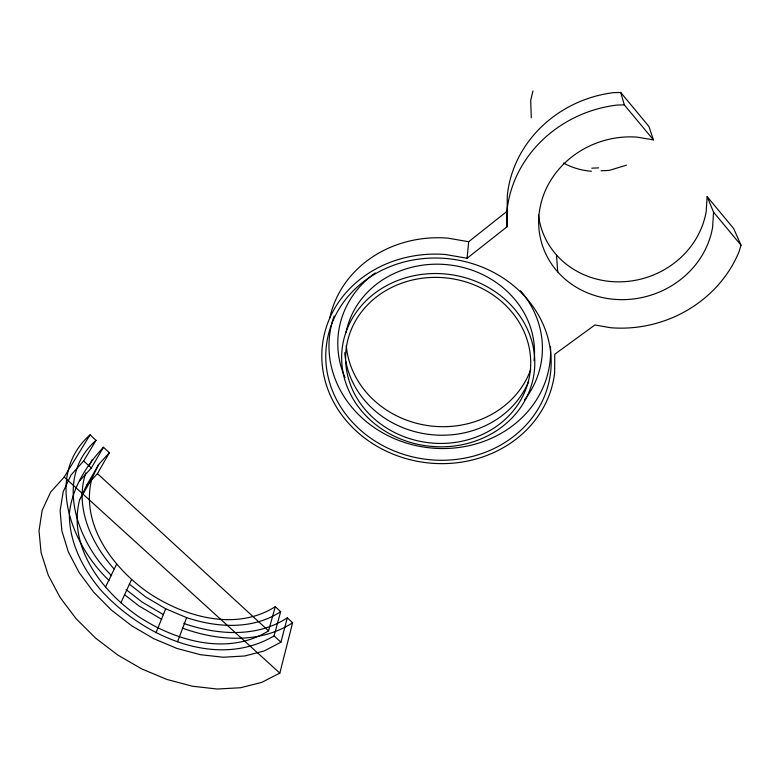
<?xml version="1.0" encoding="UTF-8"?>
<svg xmlns="http://www.w3.org/2000/svg" width="780" height="780" viewBox="0 0 780 780"><rect width="100%" height="100%" fill="white"/><g stroke="black" fill="none" stroke-linecap="round" stroke-linejoin="round"><path stroke-width="1.17" d="M707.129 196.589L733.726 228.637L741 245.173L739.167 251.423A121.163 111.16 -16.6 0 1 610.477 327.707L594.886 324.987L554.785 354.218L554.609 373.084A116.941 104.539 7.4 0 1 427.82 462.872A116.941 104.539 7.4 0 1 322.14 347.89A116.941 104.539 7.4 0 1 445.643 254.534L467.084 258.258L507.049 226.766L507.263 196.072A117.244 108.069 -17.7 0 1 613.762 92.625L620.704 92.449L648.892 126.418L653.445 139.903L637.114 137.124A88.082 80.788 -16.4 0 0 539.477 210.961A88.082 80.788 -16.4 0 0 613.246 299.237A88.082 80.788 -16.4 0 0 712.579 227.419L713.573 212.199L707.129 196.589L706.202 211.399A85.225 78.546 -17.6 0 1 620.578 281.834A85.225 78.546 -17.6 0 1 538.483 215.026M467.084 258.258L468.683 241.732L507.38 211.019M79.54 500.058C67.733 547.033 101.888 591.26 138.547 616.58C175.734 641.121 228.014 656.155 268.554 630.844L275.281 606.684L280.634 611.657L274.063 635.905C215.738 670.381 141.209 635.359 100.171 589.358C82.524 568.133 69.157 542.022 69.371 513.854C71.789 488.494 86.365 465.523 103.447 447.252L109.356 452.741L97.441 473.635L86.502 485.589L79.54 500.058L91.826 478.686L98.67 464.48L109.356 452.741M91.826 478.686C80.087 524.511 112.944 568.054 148.726 592.956C184.85 617.048 235.93 631.615 275.281 606.684M532.925 90.977L530.702 100.347L531.287 117.848M287.303 617.838L280.927 642.213L264.235 650.929L244.764 655.98L223.236 657.238L200.372 654.693L176.972 648.443L153.816 638.703L131.684 625.765L111.364 610.058L93.6 592.078L79.043 572.442L68.308 551.811L61.893 530.946L60.128 510.637L63.209 491.683L71.126 474.883L83.665 460.98L96.028 440.369L90.07 434.85L64.204 477.048L50.641 492.122L42.169 510.305L39 530.809L41.116 552.757L48.292 575.289L60.138 597.529L76.109 618.706L95.54 638.059L117.692 654.986L141.775 668.928L166.949 679.448L192.368 686.215L217.181 689.023L240.562 687.745L261.69 682.393L279.825 673.111L292.617 622.762L287.303 617.838C257.322 637.523 218.761 635.076 186.03 624.205L183.885 623.298M177.547 641.774L186.625 617.643C217.006 627.744 252.837 630.016 280.634 611.657M156.029 632.707L165.691 608.77L145.733 596.983L129.266 584.103M120.871 602.852L131.576 579.511M85.819 472.875C74.285 506.902 91.348 543.504 113.997 568.874M88.939 466.352L92.05 459.839M105.446 587.174L116.63 564.125M86.502 485.589L98.67 464.48M79.677 480.841L91.328 468.019L103.447 447.252M90.07 434.85C44.372 475.225 71.243 544.937 109.054 580.427M96.028 440.369C53.596 477.467 77.103 542.11 111.618 575.689M292.617 622.762C259.886 644.007 217.552 641.033 182.325 628.056M626.506 165.155L609.258 170.391L601.058 170.791M591.835 168.188L598.562 167.856M653.445 139.903L624.322 104.891L617.136 105.056A121.163 111.16 -16.6 0 0 506.922 211.399L507.049 226.766M468.683 241.732L447.925 238.134A113.373 102.092 7.2 0 0 329.764 318.055M165.691 608.77L186.625 617.643M161.772 619.369L139.045 605.992L124.82 594.916M163.507 614.669L142.009 602.004L126.038 589.534M64.204 477.048L279.825 673.111M83.665 460.98L91.328 468.019M97.441 473.635L268.554 630.844M274.063 635.905L280.927 642.213M713.573 212.199L741 245.173M620.704 92.449L624.322 104.891M556.462 254.923L557.739 271.927M520.475 290.696A102.482 92.098 7.3 0 1 524.472 400.052M345.004 377.578A102.482 92.098 7.3 0 1 375.277 272.893M528.664 381.44A95.121 85.361 7.3 0 1 430.394 434.577A95.121 85.361 7.3 0 1 345.784 360.994M345.404 358.654A95.121 85.361 7.3 0 1 344.76 352.716M346.018 332.534A95.121 85.361 7.3 0 1 452.575 265.346A95.121 85.361 7.3 0 1 534.037 360.594M550.495 346.885A110.994 99.626 7.3 0 1 430.521 447.925A110.994 99.626 7.3 0 1 331.481 324.948M331.773 323.768A110.994 99.626 7.3 0 1 334.132 316.027M530.722 369.486A94.78 85.332 7.2 0 1 429.526 425.812A94.78 85.332 7.2 0 1 346.261 345.452M591.454 171.259A70.678 66.807 -29.1 0 1 563.599 163.059M355.582 425.519A112.905 100.922 7.4 0 0 546.058 392.057A112.905 100.922 7.4 0 0 413.77 259.886A112.905 100.922 7.4 0 0 355.582 425.519M367.555 417.398A96.749 86.473 7.4 0 0 530.575 387.904A96.749 86.473 7.4 0 0 416.52 275.213A96.749 86.473 7.4 0 0 367.555 417.398M370.529 415.331A92.713 82.856 7.4 0 0 526.705 386.87A92.713 82.856 7.4 0 0 417.241 279.016A92.713 82.856 7.4 0 0 370.529 415.331"/></g></svg>
